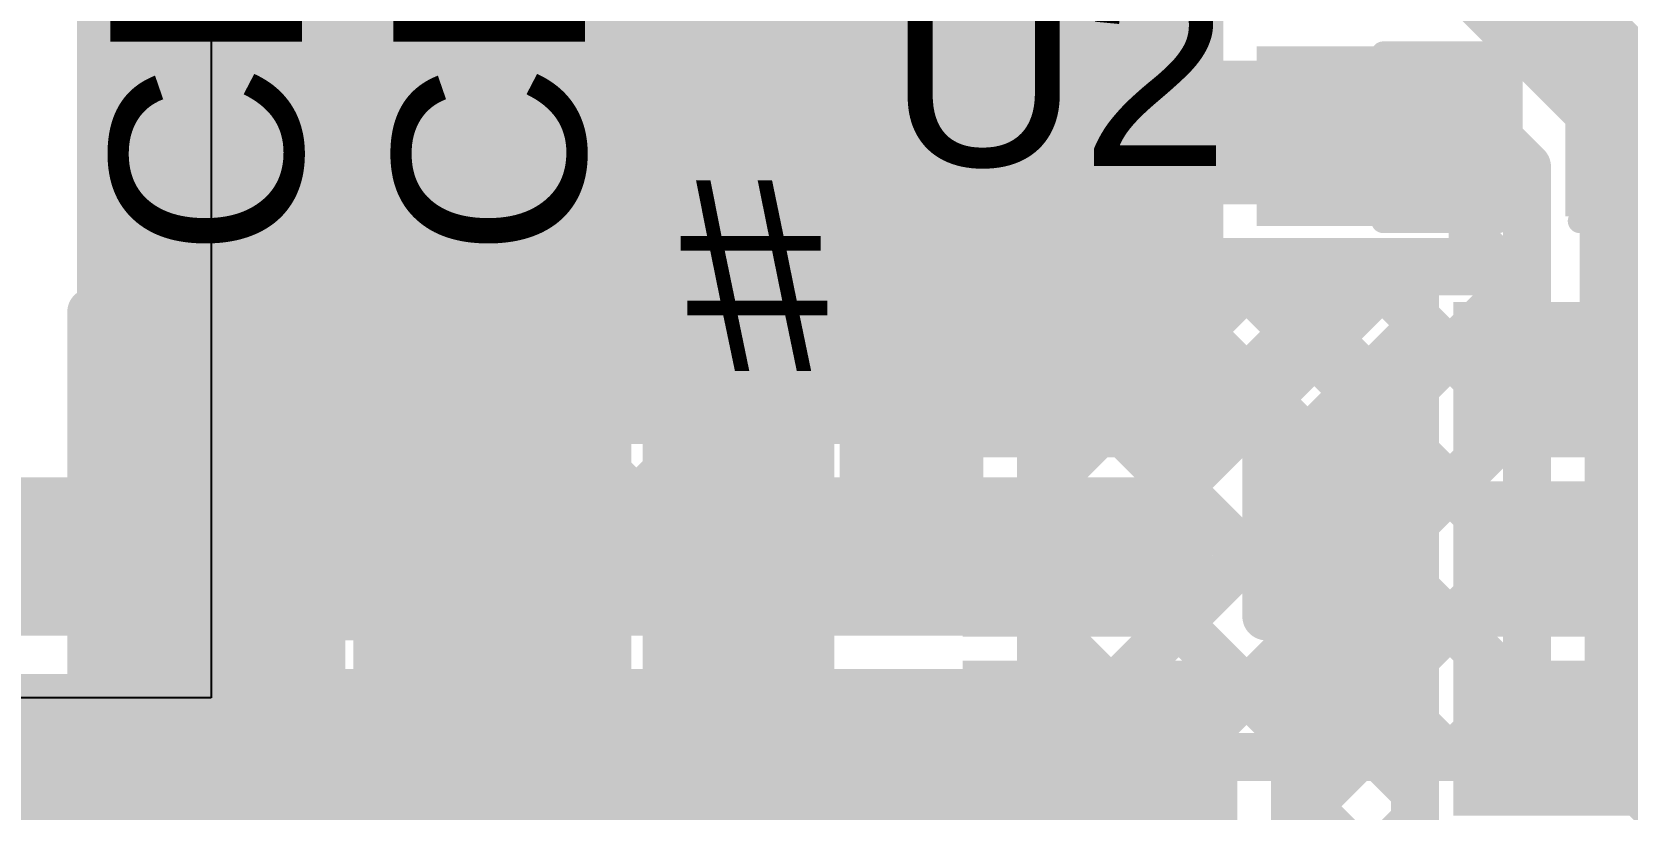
# Model space of a CAD drawing. Header units: millimetres. Extents: x -0.33 to 3.26, y -0.12 to 2.83.
# Drawn here: x 2.7056 to 3.0383, y 0.2493 to 0.4115 of the extents above; entities that cross this region are included whole.
import ezdxf

# ---------------------------------------------------------------- set-up
doc = ezdxf.new("R2010")
doc.units = ezdxf.units.MM
doc.header["$MEASUREMENT"] = 0
for name, color, linetype in [('BottomLayer', 5, 'Continuous'), ('TopLayer', 1, 'Continuous'), ('TopOverlay', 2, 'Continuous'), ('TopPaste', 8, 'Continuous'), ('TopSolder', 216, 'Continuous'), ('ViaHoleLayer', 16, 'Continuous')]:
    doc.layers.add(name, color=color, linetype=linetype)
doc.styles.add('Arial', font='', dxfattribs={"height": 0.2})
doc.styles.get('Arial').set_extended_font_data('Arial')

# ---------------------------------------------------------------- blocks, each defined once
blk = doc.blocks.new('C__0402_56')
at = {"layer": 'TopLayer'}
for points in [[(-0.0275, -0.0125), (-0.0275, 0.0125), (-0.0095, 0.0125), (-0.0095, -0.0125)], [(0.0095, -0.0125), (0.0095, 0.0125), (0.0275, 0.0125), (0.0275, -0.0125)]]:
    blk.add_hatch(color=1, dxfattribs=at).paths.add_polyline_path(points)
at = {"layer": 'TopPaste'}
for points in [[(-0.0275, -0.0125), (-0.0275, 0.0125), (-0.0095, 0.0125), (-0.0095, -0.0125)], [(0.0095, -0.0125), (0.0095, 0.0125), (0.0275, 0.0125), (0.0275, -0.0125)]]:
    blk.add_hatch(color=8, dxfattribs=at).paths.add_polyline_path(points)
at = {"layer": 'TopSolder'}
for points in [[(-0.0315, -0.0165), (-0.0315, 0.0165), (-0.0055, 0.0165), (-0.0055, -0.0165)], [(0.0055, -0.0165), (0.0055, 0.0165), (0.0315, 0.0165), (0.0315, -0.0165)]]:
    blk.add_hatch(color=216, dxfattribs=at).paths.add_polyline_path(points)
at = {"layer": 'TopOverlay', "const_width": 0.005}
for points in [[(-0.0325, 0.0175), (-0.0325, -0.0175)], [(-0.0085, 0.0175), (-0.0325, 0.0175)], [(0.0325, 0.0175), (0.0085, 0.0175)], [(0.0325, 0.0175), (0.0325, -0.0175)], [(-0.0085, -0.0175), (-0.0325, -0.0175)], [(0.0325, -0.0175), (0.0085, -0.0175)]]:
    blk.add_lwpolyline(points, dxfattribs=at)
at = {"layer": 'TopOverlay', "const_width": 0.0025}
for points in [[(-0.03375, 0.0175, 1), (-0.03125, 0.0175, 1)], [(-0.03375, 0.0175, 1), (-0.03125, 0.0175, 1)], [(-0.00975, 0.0175, 1), (-0.00725, 0.0175, 1)], [(0.00725, 0.0175, 1), (0.00975, 0.0175, 1)], [(0.03125, 0.0175, 1), (0.03375, 0.0175, 1)], [(0.03125, 0.0175, 1), (0.03375, 0.0175, 1)], [(-0.03375, -0.0175, 1), (-0.03125, -0.0175, 1)], [(-0.03375, -0.0175, 1), (-0.03125, -0.0175, 1)], [(-0.00975, -0.0175, 1), (-0.00725, -0.0175, 1)], [(0.00725, -0.0175, 1), (0.00975, -0.0175, 1)], [(0.03125, -0.0175, 1), (0.03375, -0.0175, 1)], [(0.03125, -0.0175, 1), (0.03375, -0.0175, 1)]]:
    blk.add_lwpolyline(points, format="xyb", close=True, dxfattribs=at)
blk = doc.blocks.new('C__0402_57')
at = {"layer": 'TopLayer'}
for points in [[(-0.0275, -0.0125), (-0.0275, 0.0125), (-0.0095, 0.0125), (-0.0095, -0.0125)], [(0.0095, -0.0125), (0.0095, 0.0125), (0.0275, 0.0125), (0.0275, -0.0125)]]:
    blk.add_hatch(color=1, dxfattribs=at).paths.add_polyline_path(points)
at = {"layer": 'TopPaste'}
for points in [[(-0.0275, -0.0125), (-0.0275, 0.0125), (-0.0095, 0.0125), (-0.0095, -0.0125)], [(0.0095, -0.0125), (0.0095, 0.0125), (0.0275, 0.0125), (0.0275, -0.0125)]]:
    blk.add_hatch(color=8, dxfattribs=at).paths.add_polyline_path(points)
at = {"layer": 'TopSolder'}
for points in [[(-0.0315, -0.0165), (-0.0315, 0.0165), (-0.0055, 0.0165), (-0.0055, -0.0165)], [(0.0055, -0.0165), (0.0055, 0.0165), (0.0315, 0.0165), (0.0315, -0.0165)]]:
    blk.add_hatch(color=216, dxfattribs=at).paths.add_polyline_path(points)
at = {"layer": 'TopOverlay', "const_width": 0.005}
for points in [[(-0.0325, 0.0175), (-0.0325, -0.0175)], [(-0.0325, 0.0175), (-0.0085, 0.0175)], [(0.0085, 0.0175), (0.0325, 0.0175)], [(0.0325, 0.0175), (0.0325, -0.0175)], [(-0.0325, -0.0175), (-0.0085, -0.0175)], [(0.0085, -0.0175), (0.0325, -0.0175)]]:
    blk.add_lwpolyline(points, dxfattribs=at)
at = {"layer": 'TopOverlay', "const_width": 0.0025}
for points in [[(-0.03375, 0.0175, 1), (-0.03125, 0.0175, 1)], [(-0.03375, 0.0175, 1), (-0.03125, 0.0175, 1)], [(-0.00975, 0.0175, 1), (-0.00725, 0.0175, 1)], [(0.00725, 0.0175, 1), (0.00975, 0.0175, 1)], [(0.03125, 0.0175, 1), (0.03375, 0.0175, 1)], [(0.03125, 0.0175, 1), (0.03375, 0.0175, 1)], [(-0.03375, -0.0175, 1), (-0.03125, -0.0175, 1)], [(-0.03375, -0.0175, 1), (-0.03125, -0.0175, 1)], [(-0.00975, -0.0175, 1), (-0.00725, -0.0175, 1)], [(0.00725, -0.0175, 1), (0.00975, -0.0175, 1)], [(0.03125, -0.0175, 1), (0.03375, -0.0175, 1)], [(0.03125, -0.0175, 1), (0.03375, -0.0175, 1)]]:
    blk.add_lwpolyline(points, format="xyb", close=True, dxfattribs=at)
blk = doc.blocks.new('C__0603_84')
at = {"layer": 'TopLayer'}
for points in [[(-0.045, -0.0175), (-0.045, 0.0175), (-0.015, 0.0175), (-0.015, -0.0175)], [(0.015, -0.0175), (0.015, 0.0175), (0.045, 0.0175), (0.045, -0.0175)]]:
    blk.add_hatch(color=1, dxfattribs=at).paths.add_polyline_path(points)
at = {"layer": 'TopPaste'}
for points in [[(-0.045, -0.0175), (-0.045, 0.0175), (-0.015, 0.0175), (-0.015, -0.0175)], [(0.015, -0.0175), (0.015, 0.0175), (0.045, 0.0175), (0.045, -0.0175)]]:
    blk.add_hatch(color=8, dxfattribs=at).paths.add_polyline_path(points)
at = {"layer": 'TopSolder'}
for points in [[(-0.049, -0.0215), (-0.049, 0.0215), (-0.011, 0.0215), (-0.011, -0.0215)], [(0.011, -0.0215), (0.011, 0.0215), (0.049, 0.0215), (0.049, -0.0215)]]:
    blk.add_hatch(color=216, dxfattribs=at).paths.add_polyline_path(points)
at = {"layer": 'TopOverlay', "const_width": 0.01}
for points in [[(0.052, 0.024), (-0.052, 0.024)], [(-0.052, -0.024), (-0.052, 0.024)], [(0.052, -0.024), (0.052, 0.024)], [(0.052, -0.024), (-0.052, -0.024)]]:
    blk.add_lwpolyline(points, dxfattribs=at)
at = {"layer": 'TopOverlay', "const_width": 0.005}
for points in [[(-0.0545, 0.024, 1), (-0.0495, 0.024, 1)], [(-0.0545, 0.024, 1), (-0.0495, 0.024, 1)], [(0.0495, 0.024, 1), (0.0545, 0.024, 1)], [(0.0495, 0.024, 1), (0.0545, 0.024, 1)], [(-0.0545, -0.024, 1), (-0.0495, -0.024, 1)], [(-0.0545, -0.024, 1), (-0.0495, -0.024, 1)], [(0.0495, -0.024, 1), (0.0545, -0.024, 1)], [(0.0495, -0.024, 1), (0.0545, -0.024, 1)]]:
    blk.add_lwpolyline(points, format="xyb", close=True, dxfattribs=at)
blk = doc.blocks.new('C__0603_85')
at = {"layer": 'TopLayer'}
for points in [[(-0.045, -0.0175), (-0.045, 0.0175), (-0.015, 0.0175), (-0.015, -0.0175)], [(0.015, -0.0175), (0.015, 0.0175), (0.045, 0.0175), (0.045, -0.0175)]]:
    blk.add_hatch(color=1, dxfattribs=at).paths.add_polyline_path(points)
at = {"layer": 'TopPaste'}
for points in [[(-0.045, -0.0175), (-0.045, 0.0175), (-0.015, 0.0175), (-0.015, -0.0175)], [(0.015, -0.0175), (0.015, 0.0175), (0.045, 0.0175), (0.045, -0.0175)]]:
    blk.add_hatch(color=8, dxfattribs=at).paths.add_polyline_path(points)
at = {"layer": 'TopSolder'}
for points in [[(-0.049, -0.0215), (-0.049, 0.0215), (-0.011, 0.0215), (-0.011, -0.0215)], [(0.011, -0.0215), (0.011, 0.0215), (0.049, 0.0215), (0.049, -0.0215)]]:
    blk.add_hatch(color=216, dxfattribs=at).paths.add_polyline_path(points)
at = {"layer": 'TopOverlay', "const_width": 0.01}
for points in [[(0.052, 0.024), (-0.052, 0.024)], [(-0.052, -0.024), (-0.052, 0.024)], [(0.052, -0.024), (0.052, 0.024)], [(0.052, -0.024), (-0.052, -0.024)]]:
    blk.add_lwpolyline(points, dxfattribs=at)
at = {"layer": 'TopOverlay', "const_width": 0.005}
for points in [[(-0.0545, 0.024, 1), (-0.0495, 0.024, 1)], [(-0.0545, 0.024, 1), (-0.0495, 0.024, 1)], [(0.0495, 0.024, 1), (0.0545, 0.024, 1)], [(0.0495, 0.024, 1), (0.0545, 0.024, 1)], [(-0.0545, -0.024, 1), (-0.0495, -0.024, 1)], [(-0.0545, -0.024, 1), (-0.0495, -0.024, 1)], [(0.0495, -0.024, 1), (0.0545, -0.024, 1)], [(0.0495, -0.024, 1), (0.0545, -0.024, 1)]]:
    blk.add_lwpolyline(points, format="xyb", close=True, dxfattribs=at)
blk = doc.blocks.new('TPS563201DDCR_98')
at = {"layer": 'TopLayer'}
for points in [[(-0.07323, 0.04961), (-0.02913, 0.04961), (-0.02913, 0.0252), (-0.07323, 0.0252)], [(0.02913, 0.04961), (0.07323, 0.04961), (0.07323, 0.0252), (0.02913, 0.0252)], [(-0.07323, 0.0122), (-0.02913, 0.0122), (-0.02913, -0.0122), (-0.07323, -0.0122)], [(0.02913, 0.0122), (0.07323, 0.0122), (0.07323, -0.0122), (0.02913, -0.0122)], [(-0.07323, -0.0252), (-0.02913, -0.0252), (-0.02913, -0.04961), (-0.07323, -0.04961)], [(0.02913, -0.0252), (0.07323, -0.0252), (0.07323, -0.04961), (0.02913, -0.04961)]]:
    blk.add_hatch(color=1, dxfattribs=at).paths.add_polyline_path(points)
at = {"layer": 'TopPaste'}
for points in [[(-0.07323, 0.04961), (-0.02913, 0.04961), (-0.02913, 0.0252), (-0.07323, 0.0252)], [(0.02913, 0.04961), (0.07323, 0.04961), (0.07323, 0.0252), (0.02913, 0.0252)], [(-0.07323, 0.0122), (-0.02913, 0.0122), (-0.02913, -0.0122), (-0.07323, -0.0122)], [(0.02913, 0.0122), (0.07323, 0.0122), (0.07323, -0.0122), (0.02913, -0.0122)], [(-0.07323, -0.0252), (-0.02913, -0.0252), (-0.02913, -0.04961), (-0.07323, -0.04961)], [(0.02913, -0.0252), (0.07323, -0.0252), (0.07323, -0.04961), (0.02913, -0.04961)]]:
    blk.add_hatch(color=8, dxfattribs=at).paths.add_polyline_path(points)
at = {"layer": 'TopSolder'}
for points in [[(-0.07723, 0.05361), (-0.02513, 0.05361), (-0.02513, 0.0212), (-0.07723, 0.0212)], [(0.02513, 0.05361), (0.07723, 0.05361), (0.07723, 0.0212), (0.02513, 0.0212)], [(-0.07723, 0.0162), (-0.02513, 0.0162), (-0.02513, -0.0162), (-0.07723, -0.0162)], [(0.02513, 0.0162), (0.07723, 0.0162), (0.07723, -0.0162), (0.02513, -0.0162)], [(-0.07723, -0.0212), (-0.02513, -0.0212), (-0.02513, -0.05361), (-0.07723, -0.05361)], [(0.02513, -0.0212), (0.07723, -0.0212), (0.07723, -0.05361), (0.02513, -0.05361)]]:
    blk.add_hatch(color=216, dxfattribs=at).paths.add_polyline_path(points)
at = {"layer": 'TopOverlay'}
for points, const_width in [([(-0.05434, 0.065, 1), (-0.06566, 0.065, 1)], 0.01), ([(-0.06816, 0.065, 1), (-0.06316, 0.065, 1)], 0.005), ([(-0.05684, 0.065, 1), (-0.05184, 0.065, 1)], 0.005), ([(-0.0325, 0.06, 1), (-0.0275, 0.06, 1)], 0.005), ([(0.0315, 0.06, 1), (0.0365, 0.06, 1)], 0.005), ([(-0.0325, -0.06, 1), (-0.0275, -0.06, 1)], 0.005), ([(0.0285, -0.06, 1), (0.0335, -0.06, 1)], 0.005)]:
    blk.add_lwpolyline(points, format="xyb", close=True, dxfattribs=dict(at, const_width=const_width))
at = {"layer": 'TopOverlay', "const_width": 0.01}
for points in [[(-0.03, 0.06), (0.034, 0.06)], [(-0.03, -0.06), (0.031, -0.06)]]:
    blk.add_lwpolyline(points, dxfattribs=at)

msp = doc.modelspace()

# ---------------------------------------------------------------- hatches: boundary and pattern name
at = {"layer": 'BottomLayer'}
for points in [[(2.87406, 0.2855), (2.90406, 0.2855), (2.90406, 0.4055), (2.87406, 0.4055)], [(2.87406, 0.4055), (2.87406, 0.3755), (2.99406, 0.3755), (2.99406, 0.4055)], [(2.592, 0.2855), (2.90406, 0.2855), (2.90406, 0.3185), (2.592, 0.3185)]]:
    msp.add_hatch(color=5, dxfattribs=at).paths.add_polyline_path(points)
h = msp.add_hatch(color=5, dxfattribs=at)
edge = h.paths.add_edge_path()
edge.add_arc((2.97706, 0.39066), 0.01181, 0, 360)
h = msp.add_hatch(color=5, dxfattribs=at)
edge = h.paths.add_edge_path()
edge.add_arc((2.88706, 0.3025), 0.01181, 0, 360)
at = {"layer": 'TopLayer'}
for points in [[(2.715, 0.3255), (2.94994, 0.3255), (2.94994, 0.4775), (2.715, 0.4775)], [(2.96106, 0.371), (3.01656, 0.371), (3.01656, 0.4085), (2.96106, 0.4085)], [(3.02844, 0.3265), (3.05094, 0.3265), (3.05094, 0.407), (3.02844, 0.407)], [(2.84094, 0.3205), (2.86394, 0.3205), (2.86394, 0.3295), (2.84094, 0.3295)], [(2.87406, 0.2855), (2.95106, 0.2855), (2.95106, 0.3185), (2.87406, 0.3185)], [(2.44302, 0.2365), (2.95594, 0.2365), (2.95594, 0.2775), (2.44302, 0.2775)], [(2.3771, 0.09986), (2.957, 0.09986), (2.957, 0.2695), (2.3771, 0.2695)]]:
    msp.add_hatch(color=1, dxfattribs=at).paths.add_polyline_path(points)
h = msp.add_hatch(color=1, dxfattribs=at)
edge = h.paths.add_edge_path()
edge.add_arc((2.97706, 0.39066), 0.01181, 0, 360)
h = msp.add_hatch(color=1, dxfattribs=at)
edge = h.paths.add_edge_path()
edge.add_arc((2.88706, 0.3025), 0.01181, 0, 360)
at = {"layer": 'ViaHoleLayer'}
h = msp.add_hatch(color=16, dxfattribs=at)
edge = h.paths.add_edge_path()
edge.add_arc((2.97706, 0.39066), 0.00591, 0, 360)
h = msp.add_hatch(color=16, dxfattribs=at)
edge = h.paths.add_edge_path()
edge.add_arc((2.88706, 0.3025), 0.00591, 0, 360)

# ---------------------------------------------------------------- linework, layer by layer
at = {"layer": 'BottomLayer'}
for p, q in [((2.74294, 0.6545), (2.74294, 0.2725)), ((2.74294, 0.2725), (2.41894, 0.2725))]:
    msp.add_line(p, q, dxfattribs=at)
for points, const_width in [([(3.01044, 0.425), (3.04194, 0.3935)], 0.025), ([(3.04194, 0.2625), (3.04194, 0.3935)], 0.025), ([(3.00606, 0.39473), (3.01744, 0.38335)], 0.01), ([(3.00606, 0.3635), (3.00606, 0.39473)], 0.01), ([(3.00606, 0.37762), (3.01462, 0.38618)], 0.01), ([(3.01744, 0.2625), (3.01744, 0.38335)], 0.01), ([(3.00606, 0.36823), (3.01744, 0.35684)], 0.01), ([(2.91606, 0.28762), (2.99194, 0.3635)], 0.01), ([(2.91606, 0.3159), (2.96366, 0.3635)], 0.01), ([(2.91606, 0.3635), (3.00606, 0.3635)], 0.01), ([(2.91606, 0.34419), (2.93537, 0.3635)], 0.01), ([(2.91606, 0.3305), (2.91606, 0.3635)], 0.01), ([(2.92593, 0.3635), (3.01744, 0.27199)], 0.01), ([(2.95422, 0.3635), (3.01744, 0.30028)], 0.01), ([(2.9825, 0.3635), (3.01744, 0.32856)], 0.01), ([(2.9169, 0.26018), (3.01744, 0.36072)], 0.01), ([(2.91606, 0.34509), (3.00097, 0.26018)], 0.01), ([(2.94519, 0.26018), (3.01744, 0.33243)], 0.01), ([(2.91606, 0.2735), (2.91606, 0.3305)], 0.01), ([(2.91606, 0.2735), (2.91606, 0.3305)], 0.01), ([(2.91606, 0.3168), (2.97268, 0.26018)], 0.01), ([(2.97347, 0.26018), (3.01744, 0.30415)], 0.01), ([(2.91606, 0.28852), (2.9444, 0.26018)], 0.01), ([(3.00176, 0.26018), (3.01744, 0.27587)], 0.01), ([(2.41894, 0.2725), (2.74294, 0.2725)], 0.01), ([(2.69063, 0.26018), (2.70295, 0.2725)], 0.01), ([(2.70581, 0.2725), (2.71813, 0.26018)], 0.01), ([(2.71891, 0.26018), (2.73123, 0.2725)], 0.01), ([(2.73409, 0.2725), (2.74641, 0.26018)], 0.01), ([(2.74294, 0.2735), (2.86206, 0.2735)], 0.01), ([(2.7472, 0.26018), (2.76052, 0.2735)], 0.01), ([(2.76138, 0.2735), (2.7747, 0.26018)], 0.01), ([(2.77548, 0.26018), (2.7888, 0.2735)], 0.01), ([(2.78966, 0.2735), (2.80298, 0.26018)], 0.01), ([(2.80377, 0.26018), (2.81709, 0.2735)], 0.01), ([(2.81795, 0.2735), (2.83127, 0.26018)], 0.01), ([(2.83205, 0.26018), (2.84537, 0.2735)], 0.01), ([(2.84623, 0.2735), (2.85955, 0.26018)], 0.01), ([(2.86034, 0.26018), (2.87366, 0.2735)], 0.01), ([(2.86206, 0.2735), (2.91606, 0.2735)], 0.01), ([(2.86206, 0.2735), (2.91606, 0.2735)], 0.01), ([(2.87451, 0.2735), (2.88783, 0.26018)], 0.01), ([(2.88862, 0.26018), (2.90194, 0.2735)], 0.01), ([(2.9028, 0.2735), (2.91612, 0.26018)], 0.01), ([(3.04194, 0.2625), (3.06876, 0.23568)], 0.025), ([(1.36347, 0.26018), (3.01755, 0.26018)], 0.01)]:
    msp.add_lwpolyline(points, dxfattribs=dict(at, const_width=const_width))
for points, const_width in [([(3.03569, 0.3935, 1), (3.04819, 0.3935, 1)], 0.0125), ([(3.03569, 0.3935, 1), (3.04819, 0.3935, 1)], 0.0125), ([(3.00356, 0.39473, 1), (3.00856, 0.39473, 1)], 0.005), ([(3.00356, 0.39473, 1), (3.00856, 0.39473, 1)], 0.005), ([(3.01212, 0.38618, 1), (3.01712, 0.38618, 1)], 0.005), ([(3.01494, 0.38335, 1), (3.01994, 0.38335, 1)], 0.005), ([(3.01494, 0.38335, 1), (3.01994, 0.38335, 1)], 0.005), ([(3.00356, 0.37762, 1), (3.00856, 0.37762, 1)], 0.005), ([(3.00356, 0.36823, 1), (3.00856, 0.36823, 1)], 0.005), ([(2.91356, 0.3635, 1), (2.91856, 0.3635, 1)], 0.005), ([(2.91356, 0.3635, 1), (2.91856, 0.3635, 1)], 0.005), ([(2.92343, 0.3635, 1), (2.92843, 0.3635, 1)], 0.005), ([(2.93287, 0.3635, 1), (2.93787, 0.3635, 1)], 0.005), ([(2.95172, 0.3635, 1), (2.95672, 0.3635, 1)], 0.005), ([(2.96116, 0.3635, 1), (2.96616, 0.3635, 1)], 0.005), ([(2.98, 0.3635, 1), (2.985, 0.3635, 1)], 0.005), ([(2.98944, 0.3635, 1), (2.99444, 0.3635, 1)], 0.005), ([(3.00356, 0.3635, 1), (3.00856, 0.3635, 1)], 0.005), ([(3.00356, 0.3635, 1), (3.00856, 0.3635, 1)], 0.005), ([(3.01494, 0.36072, 1), (3.01994, 0.36072, 1)], 0.005), ([(3.01494, 0.35684, 1), (3.01994, 0.35684, 1)], 0.005), ([(2.91356, 0.34509, 1), (2.91856, 0.34509, 1)], 0.005), ([(2.91356, 0.34419, 1), (2.91856, 0.34419, 1)], 0.005), ([(3.01494, 0.33243, 1), (3.01994, 0.33243, 1)], 0.005), ([(2.91356, 0.3305, 1), (2.91856, 0.3305, 1)], 0.005), ([(2.91356, 0.3305, 1), (2.91856, 0.3305, 1)], 0.005), ([(2.91356, 0.3305, 1), (2.91856, 0.3305, 1)], 0.005), ([(3.01494, 0.32856, 1), (3.01994, 0.32856, 1)], 0.005), ([(2.91356, 0.3168, 1), (2.91856, 0.3168, 1)], 0.005), ([(2.91356, 0.3159, 1), (2.91856, 0.3159, 1)], 0.005), ([(3.01494, 0.30415, 1), (3.01994, 0.30415, 1)], 0.005), ([(3.01494, 0.30028, 1), (3.01994, 0.30028, 1)], 0.005), ([(2.91356, 0.28852, 1), (2.91856, 0.28852, 1)], 0.005), ([(2.91356, 0.28762, 1), (2.91856, 0.28762, 1)], 0.005), ([(3.01494, 0.27587, 1), (3.01994, 0.27587, 1)], 0.005), ([(2.70045, 0.2725, 1), (2.70545, 0.2725, 1)], 0.005), ([(2.70331, 0.2725, 1), (2.70831, 0.2725, 1)], 0.005), ([(2.72873, 0.2725, 1), (2.73373, 0.2725, 1)], 0.005), ([(2.73159, 0.2725, 1), (2.73659, 0.2725, 1)], 0.005), ([(2.74044, 0.2735, 1), (2.74544, 0.2735, 1)], 0.005), ([(2.74044, 0.2725, 1), (2.74544, 0.2725, 1)], 0.005), ([(2.75802, 0.2735, 1), (2.76302, 0.2735, 1)], 0.005), ([(2.75888, 0.2735, 1), (2.76388, 0.2735, 1)], 0.005), ([(2.7863, 0.2735, 1), (2.7913, 0.2735, 1)], 0.005), ([(2.78716, 0.2735, 1), (2.79216, 0.2735, 1)], 0.005), ([(2.81459, 0.2735, 1), (2.81959, 0.2735, 1)], 0.005), ([(2.81545, 0.2735, 1), (2.82045, 0.2735, 1)], 0.005), ([(2.84287, 0.2735, 1), (2.84787, 0.2735, 1)], 0.005), ([(2.84373, 0.2735, 1), (2.84873, 0.2735, 1)], 0.005), ([(2.85956, 0.2735, 1), (2.86456, 0.2735, 1)], 0.005), ([(2.85956, 0.2735, 1), (2.86456, 0.2735, 1)], 0.005), ([(2.85956, 0.2735, 1), (2.86456, 0.2735, 1)], 0.005), ([(2.87116, 0.2735, 1), (2.87616, 0.2735, 1)], 0.005), ([(2.87201, 0.2735, 1), (2.87701, 0.2735, 1)], 0.005), ([(2.89944, 0.2735, 1), (2.90444, 0.2735, 1)], 0.005), ([(2.9003, 0.2735, 1), (2.9053, 0.2735, 1)], 0.005), ([(2.91356, 0.2735, 1), (2.91856, 0.2735, 1)], 0.005), ([(2.91356, 0.2735, 1), (2.91856, 0.2735, 1)], 0.005), ([(2.91356, 0.2735, 1), (2.91856, 0.2735, 1)], 0.005), ([(2.91356, 0.2735, 1), (2.91856, 0.2735, 1)], 0.005), ([(3.01494, 0.27199, 1), (3.01994, 0.27199, 1)], 0.005), ([(3.03569, 0.2625, 1), (3.04819, 0.2625, 1)], 0.0125), ([(3.03569, 0.2625, 1), (3.04819, 0.2625, 1)], 0.0125), ([(3.01494, 0.2625, 1), (3.01994, 0.2625, 1)], 0.005), ([(2.71563, 0.26018, 1), (2.72063, 0.26018, 1)], 0.005), ([(2.71641, 0.26018, 1), (2.72141, 0.26018, 1)], 0.005), ([(2.74391, 0.26018, 1), (2.74891, 0.26018, 1)], 0.005), ([(2.7447, 0.26018, 1), (2.7497, 0.26018, 1)], 0.005), ([(2.7722, 0.26018, 1), (2.7772, 0.26018, 1)], 0.005), ([(2.77298, 0.26018, 1), (2.77798, 0.26018, 1)], 0.005), ([(2.80048, 0.26018, 1), (2.80548, 0.26018, 1)], 0.005), ([(2.80127, 0.26018, 1), (2.80627, 0.26018, 1)], 0.005), ([(2.82877, 0.26018, 1), (2.83377, 0.26018, 1)], 0.005), ([(2.82955, 0.26018, 1), (2.83455, 0.26018, 1)], 0.005), ([(2.85705, 0.26018, 1), (2.86205, 0.26018, 1)], 0.005), ([(2.85784, 0.26018, 1), (2.86284, 0.26018, 1)], 0.005), ([(2.88533, 0.26018, 1), (2.89033, 0.26018, 1)], 0.005), ([(2.88612, 0.26018, 1), (2.89112, 0.26018, 1)], 0.005), ([(2.91362, 0.26018, 1), (2.91862, 0.26018, 1)], 0.005), ([(2.9144, 0.26018, 1), (2.9194, 0.26018, 1)], 0.005), ([(2.9419, 0.26018, 1), (2.9469, 0.26018, 1)], 0.005), ([(2.94269, 0.26018, 1), (2.94769, 0.26018, 1)], 0.005), ([(2.97018, 0.26018, 1), (2.97518, 0.26018, 1)], 0.005), ([(2.97097, 0.26018, 1), (2.97597, 0.26018, 1)], 0.005), ([(2.99847, 0.26018, 1), (3.00347, 0.26018, 1)], 0.005), ([(2.99926, 0.26018, 1), (3.00426, 0.26018, 1)], 0.005), ([(3.01505, 0.26018, 1), (3.02005, 0.26018, 1)], 0.005)]:
    msp.add_lwpolyline(points, format="xyb", close=True, dxfattribs=dict(at, const_width=const_width))
at = {"layer": 'TopLayer'}
for p, q in [((2.74294, 0.6545), (2.74294, 0.2725)), ((2.74294, 0.2725), (2.41894, 0.2725))]:
    msp.add_line(p, q, dxfattribs=at)
for points, const_width in [([(2.74294, 0.37755), (3.05039, 0.685)], 0.01), ([(2.74294, 0.3521), (3.07585, 0.685)], 0.01), ([(2.74294, 0.32664), (3.08803, 0.67173)], 0.01), ([(2.74294, 0.30119), (3.09872, 0.65696)], 0.01), ([(2.76521, 0.298), (3.08663, 0.61942)], 0.01), ([(2.79017, 0.2975), (3.08737, 0.5947)], 0.01), ([(2.81562, 0.2975), (3.09747, 0.57935)], 0.01), ([(2.82594, 0.52289), (2.94906, 0.39977)], 0.01), ([(2.82594, 0.49743), (2.94906, 0.37431)], 0.01), ([(2.74294, 0.298), (2.74294, 0.4805)], 0.01), ([(2.74294, 0.47861), (2.89105, 0.3305)], 0.01), ([(2.76651, 0.4805), (2.91651, 0.3305)], 0.01), ([(2.74294, 0.40301), (2.81393, 0.474)], 0.01), ([(2.79846, 0.474), (2.94196, 0.3305)], 0.01), ([(2.82392, 0.474), (2.99408, 0.30384)], 0.01), ([(2.74294, 0.45315), (2.86559, 0.3305)], 0.01), ([(2.74294, 0.4277), (2.86206, 0.30858)], 0.01), ([(2.94906, 0.359), (2.94906, 0.4205)], 0.01), ([(2.87408, 0.3305), (2.94906, 0.40548)], 0.01), ([(2.74294, 0.40224), (2.84368, 0.3015)], 0.01), ([(2.89954, 0.3305), (2.94906, 0.38002)], 0.01), ([(2.74294, 0.37678), (2.82222, 0.2975)], 0.01), ([(2.74294, 0.37678), (2.82223, 0.2975)], 0.01), ([(2.92499, 0.3305), (2.95349, 0.359)], 0.01), ([(2.94906, 0.359), (2.99408, 0.359)], 0.01), ([(2.95045, 0.3305), (2.97895, 0.359)], 0.01), ([(2.96437, 0.359), (2.99408, 0.3293)], 0.01), ([(2.98983, 0.359), (2.99408, 0.35475)], 0.01), ([(2.99408, 0.3257), (2.99408, 0.359)], 0.01), ([(2.74294, 0.35132), (2.79677, 0.2975)], 0.01), ([(2.96306, 0.31766), (2.99408, 0.34867)], 0.01), ([(2.86206, 0.3305), (2.96306, 0.3305)], 0.01), ([(2.86206, 0.3015), (2.86206, 0.3305)], 0.01), ([(2.96306, 0.2895), (2.96306, 0.3305)], 0.01), ([(2.74294, 0.32587), (2.77081, 0.298)], 0.01), ([(2.99408, 0.3147), (2.99408, 0.3257)], 0.01), ([(2.99408, 0.3147), (2.99408, 0.3257)], 0.01), ([(2.96306, 0.2922), (2.99408, 0.32322)], 0.01), ([(2.84508, 0.3015), (2.86206, 0.31848)], 0.01), ([(2.99408, 0.2883), (2.99408, 0.3147)], 0.01), ([(2.96306, 0.3094), (2.99408, 0.27839)], 0.01), ([(2.82844, 0.3015), (2.86206, 0.3015)], 0.01), ([(2.82844, 0.2975), (2.82844, 0.3015)], 0.01), ([(3.02812, 0.3015), (3.05594, 0.3015)], 0.012), ([(2.74294, 0.30041), (2.74535, 0.298)], 0.01), ([(2.74294, 0.298), (2.77144, 0.298)], 0.01), ([(2.77144, 0.2895), (2.77144, 0.298)], 0.01), ([(2.77212, 0.2975), (2.82844, 0.2975)], 0.01), ([(2.77212, 0.2895), (2.77212, 0.2975)], 0.01), ([(2.969, 0.27269), (2.99408, 0.29776)], 0.01), ([(2.96306, 0.2895), (2.96794, 0.2895)], 0.01), ([(2.96794, 0.2815), (2.96794, 0.2895)], 0.01), ([(2.99408, 0.2773), (2.99408, 0.2883)], 0.01), ([(2.99408, 0.2773), (2.99408, 0.2883)], 0.01), ([(2.969, 0.243), (2.969, 0.2815)], 0.01), ([(2.969, 0.27801), (2.99408, 0.25293)], 0.01), ([(2.99408, 0.243), (2.99408, 0.2773)], 0.01), ([(2.92576, 0.20924), (2.92576, 0.2641)], 0.025), ([(2.969, 0.24723), (2.99408, 0.27231)], 0.01), ([(3.02812, 0.2641), (3.09245, 0.2641)], 0.02), ([(2.969, 0.25255), (2.97855, 0.243)], 0.01), ([(2.99023, 0.243), (2.99408, 0.24685)], 0.01)]:
    msp.add_lwpolyline(points, dxfattribs=dict(at, const_width=const_width))
for points, const_width in [([(2.94656, 0.40548, 1), (2.95156, 0.40548, 1)], 0.005), ([(2.74044, 0.40301, 1), (2.74544, 0.40301, 1)], 0.005), ([(2.74044, 0.40224, 1), (2.74544, 0.40224, 1)], 0.005), ([(2.94656, 0.39977, 1), (2.95156, 0.39977, 1)], 0.005), ([(2.94656, 0.38002, 1), (2.95156, 0.38002, 1)], 0.005), ([(2.74044, 0.37755, 1), (2.74544, 0.37755, 1)], 0.005), ([(2.74044, 0.37678, 1), (2.74544, 0.37678, 1)], 0.005), ([(2.74044, 0.37678, 1), (2.74544, 0.37678, 1)], 0.005), ([(2.94656, 0.37431, 1), (2.95156, 0.37431, 1)], 0.005), ([(2.94656, 0.359, 1), (2.95156, 0.359, 1)], 0.005), ([(2.94656, 0.359, 1), (2.95156, 0.359, 1)], 0.005), ([(2.95099, 0.359, 1), (2.95599, 0.359, 1)], 0.005), ([(2.96187, 0.359, 1), (2.96687, 0.359, 1)], 0.005), ([(2.97645, 0.359, 1), (2.98145, 0.359, 1)], 0.005), ([(2.98733, 0.359, 1), (2.99233, 0.359, 1)], 0.005), ([(2.99158, 0.359, 1), (2.99658, 0.359, 1)], 0.005), ([(2.99158, 0.359, 1), (2.99658, 0.359, 1)], 0.005), ([(2.99158, 0.35475, 1), (2.99658, 0.35475, 1)], 0.005), ([(2.74044, 0.3521, 1), (2.74544, 0.3521, 1)], 0.005), ([(2.74044, 0.35132, 1), (2.74544, 0.35132, 1)], 0.005), ([(2.99158, 0.34867, 1), (2.99658, 0.34867, 1)], 0.005), ([(2.85956, 0.3305, 1), (2.86456, 0.3305, 1)], 0.005), ([(2.85956, 0.3305, 1), (2.86456, 0.3305, 1)], 0.005), ([(2.86309, 0.3305, 1), (2.86809, 0.3305, 1)], 0.005), ([(2.87158, 0.3305, 1), (2.87658, 0.3305, 1)], 0.005), ([(2.88855, 0.3305, 1), (2.89355, 0.3305, 1)], 0.005), ([(2.89704, 0.3305, 1), (2.90204, 0.3305, 1)], 0.005), ([(2.91401, 0.3305, 1), (2.91901, 0.3305, 1)], 0.005), ([(2.92249, 0.3305, 1), (2.92749, 0.3305, 1)], 0.005), ([(2.93946, 0.3305, 1), (2.94446, 0.3305, 1)], 0.005), ([(2.94795, 0.3305, 1), (2.95295, 0.3305, 1)], 0.005), ([(2.96056, 0.3305, 1), (2.96556, 0.3305, 1)], 0.005), ([(2.96056, 0.3305, 1), (2.96556, 0.3305, 1)], 0.005), ([(2.99158, 0.3293, 1), (2.99658, 0.3293, 1)], 0.005), ([(2.74044, 0.32664, 1), (2.74544, 0.32664, 1)], 0.005), ([(2.74044, 0.32587, 1), (2.74544, 0.32587, 1)], 0.005), ([(2.99158, 0.3257, 1), (2.99658, 0.3257, 1)], 0.005), ([(2.99158, 0.3257, 1), (2.99658, 0.3257, 1)], 0.005), ([(2.99158, 0.3257, 1), (2.99658, 0.3257, 1)], 0.005), ([(2.99158, 0.32322, 1), (2.99658, 0.32322, 1)], 0.005), ([(2.85956, 0.31848, 1), (2.86456, 0.31848, 1)], 0.005), ([(2.96056, 0.31766, 1), (2.96556, 0.31766, 1)], 0.005), ([(2.99158, 0.3147, 1), (2.99658, 0.3147, 1)], 0.005), ([(2.99158, 0.3147, 1), (2.99658, 0.3147, 1)], 0.005), ([(2.99158, 0.3147, 1), (2.99658, 0.3147, 1)], 0.005), ([(2.85956, 0.30858, 1), (2.86456, 0.30858, 1)], 0.005), ([(2.96056, 0.3094, 1), (2.96556, 0.3094, 1)], 0.005), ([(2.74044, 0.30119, 1), (2.74544, 0.30119, 1)], 0.005), ([(2.82594, 0.3015, 1), (2.83094, 0.3015, 1)], 0.005), ([(2.82594, 0.3015, 1), (2.83094, 0.3015, 1)], 0.005), ([(2.84118, 0.3015, 1), (2.84618, 0.3015, 1)], 0.005), ([(2.84258, 0.3015, 1), (2.84758, 0.3015, 1)], 0.005), ([(2.85956, 0.3015, 1), (2.86456, 0.3015, 1)], 0.005), ([(2.85956, 0.3015, 1), (2.86456, 0.3015, 1)], 0.005), ([(2.99158, 0.30384, 1), (2.99658, 0.30384, 1)], 0.005), ([(3.02512, 0.3015, 1), (3.03112, 0.3015, 1)], 0.006), ([(2.74044, 0.30041, 1), (2.74544, 0.30041, 1)], 0.005), ([(2.74044, 0.298, 1), (2.74544, 0.298, 1)], 0.005), ([(2.74044, 0.298, 1), (2.74544, 0.298, 1)], 0.005), ([(2.74285, 0.298, 1), (2.74785, 0.298, 1)], 0.005), ([(2.76271, 0.298, 1), (2.76771, 0.298, 1)], 0.005), ([(2.76831, 0.298, 1), (2.77331, 0.298, 1)], 0.005), ([(2.76894, 0.298, 1), (2.77394, 0.298, 1)], 0.005), ([(2.76894, 0.298, 1), (2.77394, 0.298, 1)], 0.005), ([(2.76962, 0.2975, 1), (2.77462, 0.2975, 1)], 0.005), ([(2.76962, 0.2975, 1), (2.77462, 0.2975, 1)], 0.005), ([(2.78767, 0.2975, 1), (2.79267, 0.2975, 1)], 0.005), ([(2.79427, 0.2975, 1), (2.79927, 0.2975, 1)], 0.005), ([(2.81312, 0.2975, 1), (2.81812, 0.2975, 1)], 0.005), ([(2.81972, 0.2975, 1), (2.82472, 0.2975, 1)], 0.005), ([(2.81973, 0.2975, 1), (2.82473, 0.2975, 1)], 0.005), ([(2.82594, 0.2975, 1), (2.83094, 0.2975, 1)], 0.005), ([(2.82594, 0.2975, 1), (2.83094, 0.2975, 1)], 0.005), ([(2.99158, 0.29776, 1), (2.99658, 0.29776, 1)], 0.005), ([(2.96056, 0.2922, 1), (2.96556, 0.2922, 1)], 0.005), ([(2.76894, 0.2895, 1), (2.77394, 0.2895, 1)], 0.005), ([(2.76962, 0.2895, 1), (2.77462, 0.2895, 1)], 0.005), ([(2.96056, 0.2895, 1), (2.96556, 0.2895, 1)], 0.005), ([(2.96056, 0.2895, 1), (2.96556, 0.2895, 1)], 0.005), ([(2.96544, 0.2895, 1), (2.97044, 0.2895, 1)], 0.005), ([(2.96544, 0.2895, 1), (2.97044, 0.2895, 1)], 0.005), ([(2.99158, 0.2883, 1), (2.99658, 0.2883, 1)], 0.005), ([(2.99158, 0.2883, 1), (2.99658, 0.2883, 1)], 0.005), ([(2.99158, 0.2883, 1), (2.99658, 0.2883, 1)], 0.005), ([(2.96544, 0.2815, 1), (2.97044, 0.2815, 1)], 0.005), ([(2.9665, 0.2815, 1), (2.9715, 0.2815, 1)], 0.005), ([(2.9665, 0.27801, 1), (2.9715, 0.27801, 1)], 0.005), ([(2.99158, 0.27839, 1), (2.99658, 0.27839, 1)], 0.005), ([(2.99158, 0.2773, 1), (2.99658, 0.2773, 1)], 0.005), ([(2.99158, 0.2773, 1), (2.99658, 0.2773, 1)], 0.005), ([(2.99158, 0.2773, 1), (2.99658, 0.2773, 1)], 0.005), ([(2.91951, 0.2641, 1), (2.93201, 0.2641, 1)], 0.0125), ([(2.9665, 0.27269, 1), (2.9715, 0.27269, 1)], 0.005), ([(2.99158, 0.27231, 1), (2.99658, 0.27231, 1)], 0.005), ([(3.02312, 0.2641, 1), (3.03312, 0.2641, 1)], 0.01), ([(2.9665, 0.25255, 1), (2.9715, 0.25255, 1)], 0.005), ([(2.99158, 0.25293, 1), (2.99658, 0.25293, 1)], 0.005), ([(2.9665, 0.24723, 1), (2.9715, 0.24723, 1)], 0.005), ([(2.99158, 0.24685, 1), (2.99658, 0.24685, 1)], 0.005)]:
    msp.add_lwpolyline(points, format="xyb", close=True, dxfattribs=dict(at, const_width=const_width))

# ---------------------------------------------------------------- block references
for name, p, rotation in [('C__0402_56', (3.01994, 0.3895), 180), ('C__0603_84', (2.74194, 0.301), 270), ('C__0603_85', (2.80162, 0.3005), 270), ('C__0402_57', (2.85294, 0.299), 90)]:
    msp.add_blockref(name, p, dxfattribs=dict(rotation=rotation))
msp.add_blockref('TPS563201DDCR_98', (2.97694, 0.3015))

# ---------------------------------------------------------------- texts
at = {"layer": 'TopOverlay', "style": 'Arial'}
for s, p in [('CF3', (2.76194, 0.3645)), ('CF2', (2.82094, 0.3645))]:
    msp.add_text(s, height=0.04, rotation=90, dxfattribs=at).set_placement(p)
msp.add_text('U2', height=0.04, dxfattribs=at).set_placement((2.88394, 0.3835))
at = {"layer": 'TopOverlay', "style": 'Arial', "text_generation_flag": 2}
msp.add_text('#', height=0.04, rotation=180, dxfattribs=at).set_placement((2.84067, 0.3805))

doc.saveas('drawing.dxf')
